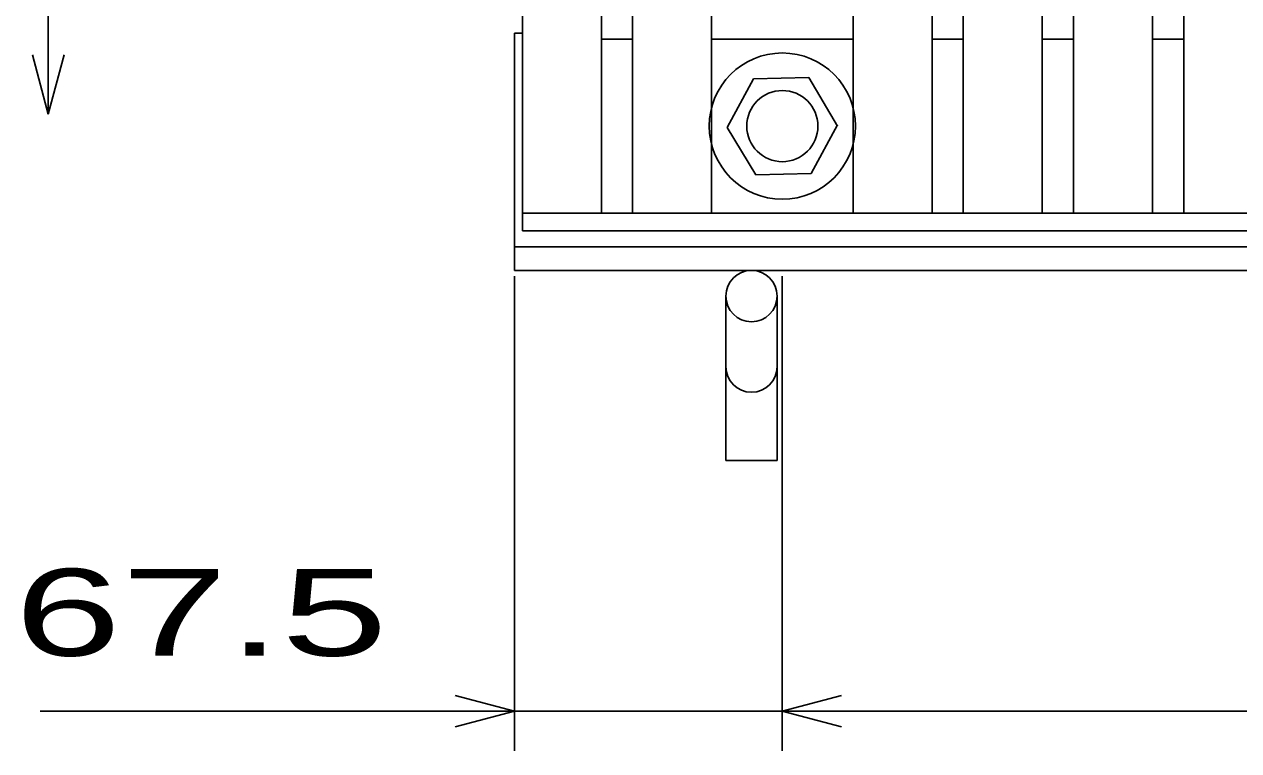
# Model space of a CAD drawing. Units: millimetres, scale not verified. Extents: x -1820 to 1731, y -1282 to 1054.
# Drawn here: x -1474.1 to -1166.7, y -153 to 30.8 of the extents above; entities that cross this region are included whole.
import ezdxf
from ezdxf.enums import TextEntityAlignment as Align

# ---------------------------------------------------------------- set-up
doc = ezdxf.new("R2010")
doc.units = ezdxf.units.MM
doc.header["$LTSCALE"] = 10
for name, color, linetype, lineweight in [('16', 3, 'Continuous', 25), ('19', 6, 'Continuous', 25), ('22', 2, 'Continuous', 25)]:
    doc.layers.add(name, color=color, linetype=linetype, lineweight=lineweight)
doc.styles.add('ベクトル', font='')
doc.styles.get('ベクトル').set_extended_font_data('ベクトル')

msp = doc.modelspace()

# ---------------------------------------------------------------- linework, layer by layer
at = {"layer": '16'}
for p, q in [((-1348, -17), (-1348, 324)), ((-1328, -17), (-1328, 324)), ((-1320.1, -17), (-1320.1, 324)), ((-1300.1, -17), (-1300.1, 324)), ((-1264.3, -17), (-1264.3, 324)), ((-1244.3, -17), (-1244.3, 324)), ((-1236.4, -17), (-1236.4, 324)), ((-1216.4, -17), (-1216.4, 324)), ((-1208.5, -17), (-1208.5, 324)), ((-1188.5, -17), (-1188.5, 324)), ((-1180.6, -17), (-1180.6, 324)), ((-1328, 27), (-1320.1, 27)), ((-1300.1, 27), (-1264.3, 27)), ((-1244.3, 27), (-1236.4, 27)), ((-1216.4, 27), (-1208.5, 27)), ((-1188.5, 27), (-1180.6, 27)), ((-1289.49, 16.95), (-1296.2, 4.66)), ((-1275.5, 17.29), (-1289.49, 16.95)), ((-1268.2, 5), (-1275.5, 17.29)), ((-1296.2, 4.66), (-1288.9, -7.29)), ((-1274.91, -6.95), (-1268.2, 5.34)), ((-1288.9, -7.29), (-1274.91, -6.95)), ((-1348, -17), (-352, -17)), ((-1348, -21.5), (-1348, -17)), ((-1348, -17), (-1328, -17)), ((-1320.1, -17), (-1300.1, -17)), ((-1264.3, -17), (-1244.3, -17)), ((-1236.4, -17), (-1216.4, -17)), ((-1208.5, -17), (-1188.5, -17)), ((-1180.6, -17), (-1160.6, -17)), ((-1348, -21.5), (-352, -21.5))]:
    msp.add_line(p, q, dxfattribs=at)
for radius in [18.5, 9]:
    msp.add_circle((-1282.2, 5), radius, dxfattribs=at)
at = {"layer": '19'}
for p, q in [((-1350, -31.5), (-1350, 28.5)), ((-1350, 28.5), (-1348, 28.5)), ((-1350, -25.5), (-350, -25.5)), ((-1350, -31.5), (-350, -31.5)), ((-1296.5, -38), (-1296.5, -79.62)), ((-1283.5, -79.62), (-1283.5, -38)), ((-1296.5, -79.62), (-1283.5, -79.62))]:
    msp.add_line(p, q, dxfattribs=at)
msp.add_circle((-1290, -38), 6.5, dxfattribs=at)
msp.add_arc((-1290, -55.84), 6.5, 180, 0, dxfattribs=at)
at = {"layer": '22', "color": 4}
for p, q in [((-1468, 308), (-1468, 8)), ((-1468, 8), (-1472, 23)), ((-1464, 23), (-1468, 8)), ((-1350, -153), (-1350, -33)), ((-1282.2, -153), (-1282.2, -33)), ((-1350, -143), (-1365, -139)), ((-1282.2, -143), (-1267.2, -139)), ((-1470, -143), (-1350, -143)), ((-1365, -147), (-1350, -143)), ((-1350, -143), (-1282.2, -143)), ((-1267.2, -147), (-1282.2, -143)), ((-1282.2, -143), (-417.3, -143))]:
    msp.add_line(p, q, dxfattribs=at)

# ---------------------------------------------------------------- texts
at = {"layer": '22', "style": 'ベクトル', "width": 1.65}
msp.add_text(' 67.5 ', height=21.99, dxfattribs=at).set_placement((-1490, -118), align=Align.MIDDLE_LEFT)

doc.saveas('drawing.dxf')
